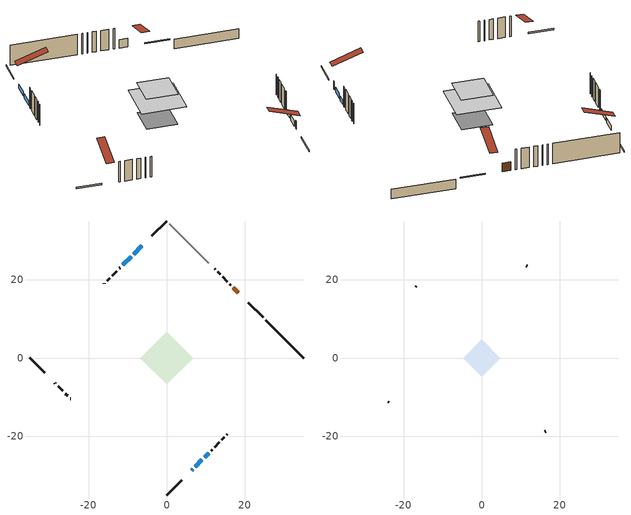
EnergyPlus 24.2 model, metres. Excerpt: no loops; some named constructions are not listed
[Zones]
conditioned space
 floor outside (Floor1 construction): -1.27,0 0,1.27 1.27,0 0,-1.27 z0.31
 floor adiabatic (AdiabaticFloorConstruction): -6.74,0 0,6.74 6.74,0 0,-6.74 z2.75
 floor foundation (Slab1 construction): -4.69,0 0,4.69 4.69,0 0,-4.69 z-1.98
 wall outside (RimJoist1 construction): 0,-35.02 3.8,-31.22 / -35.02,0 -31.22,-3.8 / 0,35.02 -3.8,31.22 / 24.66,10.36 20.86,14.15 z0.31:0.61
 wall outside (AdiabaticWallConstruction 1): 18.32,16.7 17.02,18 z0.31:2.34
 wall outside (AdiabaticWallConstruction): 6.34,-28.68 6.59,-28.42 z0.31:2.29; 7.25,-27.77 8.99,-26.02 z0.31:1.55; -6.34,28.67 -8.46,26.55 / 9.65,-25.37 10.71,-24.31 / -9.12,25.9 -11.24,23.78 z0.31:1.33
 wall outside (Wall1 construction): 11.37,-23.65 11.6,-23.41 / -28.67,-6.34 -28.44,-6.58 / -11.9,23.12 -12.13,22.88 / 16.36,18.65 16.13,18.89 z0.31:5.19
 wall outside (Wall2 construction): 12.26,-22.75 13.44,-21.57 / -27.78,-7.24 -26.6,-8.42 / -12.79,22.22 -13.97,21.04 / 15.47,19.55 14.29,20.73 z0.31:5.19
 wall outside (Wall3 construction): 14.1,-20.91 14.73,-20.29 / -25.94,-9.08 -25.31,-9.7 / -14.63,20.38 -15.26,19.76 / 13.63,21.39 13,22.01 z0.31:5.19
 wall outside (Wall4 construction): 15.38,-19.63 15.49,-19.52 / -24.66,-10.36 -24.55,-10.47 / -15.91,19.1 -16.02,18.99 / 12.35,22.67 12.24,22.78 z0.31:5.19
 wall foundation (FoundationWall1 construction): 35.02,0 25.32,9.7 z-1.98:0.31
 wall adiabatic (Wall6 construction): 10.75,24.27 0.66,34.36 z0.31:5.19
 window (WindowConstruction 4): 6.34,-28.67 6.59,-28.42 z0.31:2.29
 window (WindowConstruction): 7.25,-27.77 8.99,-26.02 z0.31:1.55
 window (WindowConstruction 1): -6.34,28.67 -8.46,26.55 z0.31:1.32
 window (WindowConstruction 2): 9.65,-25.37 10.71,-24.31 z0.31:1.32
 window (WindowConstruction 3): -9.12,25.9 -11.24,23.78 z0.31:1.32
 door (Door): 18.32,16.7 17.02,18 z0.31:2.34
 ceiling adiabatic (AdiabaticFloorConstruction): 0,-6.74 6.74,0 0,6.74 -6.74,0 z2.75
attic - vented
 floor to conditioned space (Floor2 construction Reversed): -4.79,0 0,4.79 4.79,0 0,-4.79 z5.19
 wall outside (Wall5 construction): 16.15,-18.87 16.33,-18.69 / -23.89,-11.12 -23.71,-11.3 / -16.68,18.34 -16.86,18.16 / 11.58,23.43 11.4,23.61 z0.31:5.19
 roof outside (Roof1 construction): 5.69,-29.33,5.19 1.02,-24.67,7.39 -0.21,-25.9,7.39 4.46,-30.56,5.19; -29.33,-5.69,5.19 -24.67,-1.02,7.39 -25.9,0.21,7.39 -30.56,-4.46,5.19; -5.69,29.33,5.19 -1.02,24.67,7.39 0.21,25.9,7.39 -4.46,30.56,5.19; 18.98,16.04,5.19 14.31,11.38,7.39 15.54,10.15,7.39 20.21,14.81,5.19
[Material] Roughness=Rough; Thermal Absorptance=0.9
Name | Thickness {m} | Conductivity {W/m-K} | Density {kg/m3} | Specific Heat {J/kg-K} | Solar Absorptance | Visible Absorptance
ceiling loosefill ins | 0.169333 | 0.0480833 | 16.02 | 1046.75 | 0.7 | 0.7
ceiling stud and cavity | 0.1397 | 0.172847 | 65.682 | 1177.47 | 0.7 | 0.7
gypsum board | 0.0127 | 0.160291 | 801 | 837.4 | 0.6 | 0.6
[Construction]
Floor2 construction: ceiling loosefill ins, ceiling stud and cavity, gypsum board
[EnergyManagementSystem:OutputVariable] Type of Data in Variable=Summed; Update Frequency=ZoneTimestep; Units=J
Name | EMS Variable | EMS Program or Subroutine
Energy Management System Output Variable 12 | loads_htg_windows_solar | component_loads_program
Energy Management System Output Variable 13 | loads_htg_skylights_conduction | component_loads_program
Energy Management System Output Variable 14 | loads_htg_skylights_solar | component_loads_program
Energy Management System Output Variable 15 | loads_htg_floors | component_loads_program
Energy Management System Output Variable 16 | loads_htg_slabs | component_loads_program
Energy Management System Output Variable 17 | loads_htg_internal_mass | component_loads_program
Energy Management System Output Variable 18 | loads_htg_infil | component_loads_program
Energy Management System Output Variable 19 | loads_htg_natvent | component_loads_program
Energy Management System Output Variable 20 | loads_htg_mechvent | component_loads_program
Energy Management System Output Variable 21 | loads_htg_whf | component_loads_program
Energy Management System Output Variable 22 | loads_htg_ducts | component_loads_program
Energy Management System Output Variable 23 | loads_htg_intgains | component_loads_program
Energy Management System Output Variable 24 | loads_htg_lighting | component_loads_program
Energy Management System Output Variable 25 | loads_clg_roofs | component_loads_program
Energy Management System Output Variable 26 | loads_clg_ceilings | component_loads_program
Energy Management System Output Variable 27 | loads_clg_walls | component_loads_program
Energy Management System Output Variable 28 | loads_clg_rim_joists | component_loads_program
Energy Management System Output Variable 29 | loads_clg_foundation_walls | component_loads_program
Energy Management System Output Variable 30 | loads_clg_doors | component_loads_program
Energy Management System Output Variable 31 | loads_clg_windows_conduction | component_loads_program
Energy Management System Output Variable 32 | loads_clg_windows_solar | component_loads_program
Energy Management System Output Variable 33 | loads_clg_skylights_conduction | component_loads_program
Energy Management System Output Variable 34 | loads_clg_skylights_solar | component_loads_program
Energy Management System Output Variable 35 | loads_clg_floors | component_loads_program
Energy Management System Output Variable 36 | loads_clg_slabs | component_loads_program
Energy Management System Output Variable 37 | loads_clg_internal_mass | component_loads_program
Energy Management System Output Variable 38 | loads_clg_infil | component_loads_program
Energy Management System Output Variable 39 | loads_clg_natvent | component_loads_program
Energy Management System Output Variable 40 | loads_clg_mechvent | component_loads_program
Energy Management System Output Variable 41 | loads_clg_whf | component_loads_program
Energy Management System Output Variable 42 | loads_clg_ducts | component_loads_program
Energy Management System Output Variable 43 | loads_clg_intgains | component_loads_program
Energy Management System Output Variable 44 | loads_clg_lighting | component_loads_program
Energy Management System Output Variable 45 | loads_htg_tot | total_loads_program
Energy Management System Output Variable 46 | loads_clg_tot | total_loads_program
[Schedule:Day:Interval]
interior lighting schedule day 3: No, 01:00, 0.0845455, 04:00, 0.0704545, 05:00, 0.0775, 06:00, 0.126818, 07:00, 0.211364, 08:00, 0.267727, 10:00, 0.288864, 11:00, 0.274773, 12:00, 0.260682, 13:00, 0.253636, 14:00, 0.246591, 15:00, 0.260682, 16:00, 0.288864, 17:00, 0.352273, 18:00, 0.457955, 19:00, 0.605909, 20:00, 0.746818, 21:00, 0.775, 22:00, 0.556591, 23:00, 0.281818, 24:00, 0.126818
interior lighting schedule day 4: No, 01:00, 0.0763636, 04:00, 0.0636364, 05:00, 0.07, 06:00, 0.114545, 07:00, 0.190909, 08:00, 0.241818, 10:00, 0.260909, 11:00, 0.248182, 12:00, 0.235455, 13:00, 0.229091, 14:00, 0.222727, 15:00, 0.235455, 16:00, 0.260909, 17:00, 0.318182, 18:00, 0.413636, 19:00, 0.547273, 20:00, 0.674545, 21:00, 0.7, 22:00, 0.502727, 23:00, 0.254545, 24:00, 0.114545
interior lighting schedule day 5: No, 01:00, 0.0727273, 04:00, 0.0606061, 05:00, 0.0666667, 06:00, 0.109091, 07:00, 0.181818, 08:00, 0.230303, 10:00, 0.248485, 11:00, 0.236364, 12:00, 0.224242, 13:00, 0.218182, 14:00, 0.212121, 15:00, 0.224242, 16:00, 0.248485, 17:00, 0.30303, 18:00, 0.393939, 19:00, 0.521212, 20:00, 0.642424, 21:00, 0.666667, 22:00, 0.478788, 23:00, 0.242424, 24:00, 0.109091
interior lighting schedule day 6: No, 01:00, 0.0745455, 04:00, 0.0621212, 05:00, 0.0683333, 06:00, 0.111818, 07:00, 0.186364, 08:00, 0.236061, 10:00, 0.254697, 11:00, 0.242273, 12:00, 0.229848, 13:00, 0.223636, 14:00, 0.217424, 15:00, 0.229848, 16:00, 0.254697, 17:00, 0.310606, 18:00, 0.403788, 19:00, 0.534242, 20:00, 0.658485, 21:00, 0.683333, 22:00, 0.490758, 23:00, 0.248485, 24:00, 0.111818
interior lighting schedule day 7: No, 01:00, 0.08, 04:00, 0.0666667, 05:00, 0.0733333, 06:00, 0.12, 07:00, 0.2, 08:00, 0.253333, 10:00, 0.273333, 11:00, 0.26, 12:00, 0.246667, 13:00, 0.24, 14:00, 0.233333, 15:00, 0.246667, 16:00, 0.273333, 17:00, 0.333333, 18:00, 0.433333, 19:00, 0.573333, 20:00, 0.706667, 21:00, 0.733333, 22:00, 0.526667, 23:00, 0.266667, 24:00, 0.12
interior lighting schedule day 8: No, 01:00, 0.0890909, 04:00, 0.0742424, 05:00, 0.0816667, 06:00, 0.133636, 07:00, 0.222727, 08:00, 0.282121, 10:00, 0.304394, 11:00, 0.289545, 12:00, 0.274697, 13:00, 0.267273, 14:00, 0.259848, 15:00, 0.274697, 16:00, 0.304394, 17:00, 0.371212, 18:00, 0.482576, 19:00, 0.638485, 20:00, 0.78697, 21:00, 0.816667, 22:00, 0.586515, 23:00, 0.29697, 24:00, 0.133636
interior lighting schedule day 9: No, 01:00, 0.0972727, 04:00, 0.0810606, 05:00, 0.0891667, 06:00, 0.145909, 07:00, 0.243182, 08:00, 0.30803, 10:00, 0.332348, 11:00, 0.316136, 12:00, 0.299924, 13:00, 0.291818, 14:00, 0.283712, 15:00, 0.299924, 16:00, 0.332348, 17:00, 0.405303, 18:00, 0.526894, 19:00, 0.697121, 20:00, 0.859242, 21:00, 0.891667, 22:00, 0.640379, 23:00, 0.324242, 24:00, 0.145909
interior lighting schedule day 10: No, 01:00, 0.105455, 04:00, 0.0878788, 05:00, 0.0966667, 06:00, 0.158182, 07:00, 0.263636, 08:00, 0.333939, 10:00, 0.360303, 11:00, 0.342727, 12:00, 0.325152, 13:00, 0.316364, 14:00, 0.307576, 15:00, 0.325152, 16:00, 0.360303, 17:00, 0.439394, 18:00, 0.571212, 19:00, 0.755758, 20:00, 0.931515, 21:00, 0.966667, 22:00, 0.694242, 23:00, 0.351515, 24:00, 0.158182
interior lighting schedule day 11: No, 01:00, 0.109091, 04:00, 0.0909091, 05:00, 0.1, 06:00, 0.163636, 07:00, 0.272727, 08:00, 0.345455, 10:00, 0.372727, 11:00, 0.354545, 12:00, 0.336364, 13:00, 0.327273, 14:00, 0.318182, 15:00, 0.336364, 16:00, 0.372727, 17:00, 0.454545, 18:00, 0.590909, 19:00, 0.781818, 20:00, 0.963636, 21:00, 1, 22:00, 0.718182, 23:00, 0.363636, 24:00, 0.163636
occupants schedule day: No, 05:00, 0.426829, 06:00, 0.719512, 07:00, 1, 08:00, 0.670732, 09:00, 0.329268, 14:00, 0.170732, 15:00, 0.231707, 16:00, 0.329268, 17:00, 0.5, 18:00, 0.670732, 19:00, 0.829268, 21:00, 1, 22:00, 0.853659, 23:00, 0.646341, 24:00, 0.426829
occupants schedule default day; clothes dryer schedule default day; cooking range schedule default day; misc plug loads schedule default day; general water use schedule default day; clothes dryer exhaust 0 schedule default day; cooling season schedule day; cooling season schedule day 2; cooling season schedule default day; exterior lighting schedule default day; natural vent schedule default day: No, 24:00, 0
clothes dryer schedule day; clothes dryer exhaust 0 schedule day: No, 01:00, 0.123457, 02:00, 0.0740741, 03:00, 0.0493827, 04:00, 0.0246914, 05:00, 0.0493827, 06:00, 0.0740741, 07:00, 0.197531, 08:00, 0.395062, 09:00, 0.592593, 10:00, 0.839506, 11:00, 0.962963, 12:00, 1, 13:00, 0.91358, 14:00, 0.82716, 15:00, 0.716049, 16:00, 0.753086, 17:00, 0.679012, 18:00, 0.666667, 20:00, 0.62963, 21:00, 0.641975, 22:00, 0.666667, 23:00, 0.54321, 24:00, 0.296296
cooking range schedule day: No, 05:00, 0.0597015, 06:00, 0.11194, 07:00, 0.171642, 08:00, 0.291045, 11:00, 0.343284, 12:00, 0.402985, 13:00, 0.462687, 14:00, 0.343284, 15:00, 0.291045, 16:00, 0.402985, 17:00, 0.567164, 18:00, 1, 19:00, 0.850746, 20:00, 0.432836, 21:00, 0.291045, 22:00, 0.231343, 23:00, 0.171642, 24:00, 0.11194
misc plug loads schedule day: No, 06:00, 0.705882, 07:00, 0.745098, 08:00, 0.803922, 15:00, 0.823529, 16:00, 0.862745, 17:00, 0.921569, 18:00, 0.980392, 19:00, 1, 20:00, 0.980392, 21:00, 0.941176, 22:00, 0.862745, 23:00, 0.784314, 24:00, 0.72549
general water use schedule day: No, 01:00, 0.315068, 03:00, 0.287671, 04:00, 0.342466, 05:00, 0.369863, 06:00, 0.520548, 07:00, 0.60274, 08:00, 0.534247, 10:00, 0.506849, 11:00, 0.465753, 14:00, 0.479452, 15:00, 0.534247, 16:00, 0.589041, 17:00, 0.69863, 18:00, 0.876712, 19:00, 0.890411, 20:00, 0.986301, 21:00, 1, 22:00, 0.863014, 23:00, 0.616438, 24:00, 0.465753
cooling season schedule day 1: No, 24:00, 1
exterior lighting schedule day: No, 01:00, 0.566667, 03:00, 0.524167, 05:00, 0.495833, 06:00, 0.5525, 07:00, 0.623333, 08:00, 0.580833, 09:00, 0.439167, 10:00, 0.354167, 12:00, 0.34, 13:00, 0.354167, 14:00, 0.396667, 15:00, 0.425, 16:00, 0.495833, 17:00, 0.623333, 18:00, 0.793333, 19:00, 0.906667, 20:00, 0.963333, 21:00, 0.991667, 22:00, 0.920833, 23:00, 0.793333, 24:00, 0.665833
exterior lighting schedule day 1: No, 01:00, 0.528571, 03:00, 0.488929, 05:00, 0.4625, 06:00, 0.515357, 07:00, 0.581429, 08:00, 0.541786, 09:00, 0.409643, 10:00, 0.330357, 12:00, 0.317143, 13:00, 0.330357, 14:00, 0.37, 15:00, 0.396429, 16:00, 0.4625, 17:00, 0.581429, 18:00, 0.74, 19:00, 0.845714, 20:00, 0.898571, 21:00, 0.925, 22:00, 0.858929, 23:00, 0.74, 24:00, 0.621071
exterior lighting schedule day 10: No, 01:00, 0.552381, 03:00, 0.510952, 05:00, 0.483333, 06:00, 0.538571, 07:00, 0.607619, 08:00, 0.56619, 09:00, 0.428095, 10:00, 0.345238, 12:00, 0.331429, 13:00, 0.345238, 14:00, 0.386667, 15:00, 0.414286, 16:00, 0.483333, 17:00, 0.607619, 18:00, 0.773333, 19:00, 0.88381, 20:00, 0.939048, 21:00, 0.966667, 22:00, 0.897619, 23:00, 0.773333, 24:00, 0.649048
exterior lighting schedule day 11: No, 01:00, 0.571429, 03:00, 0.528571, 05:00, 0.5, 06:00, 0.557143, 07:00, 0.628571, 08:00, 0.585714, 09:00, 0.442857, 10:00, 0.357143, 12:00, 0.342857, 13:00, 0.357143, 14:00, 0.4, 15:00, 0.428571, 16:00, 0.5, 17:00, 0.628571, 18:00, 0.8, 19:00, 0.914286, 20:00, 0.971429, 21:00, 1, 22:00, 0.928571, 23:00, 0.8, 24:00, 0.671429
exterior lighting schedule day 2: No, 01:00, 0.485714, 03:00, 0.449286, 05:00, 0.425, 06:00, 0.473571, 07:00, 0.534286, 08:00, 0.497857, 09:00, 0.376429, 10:00, 0.303571, 12:00, 0.291429, 13:00, 0.303571, 14:00, 0.34, 15:00, 0.364286, 16:00, 0.425, 17:00, 0.534286, 18:00, 0.68, 19:00, 0.777143, 20:00, 0.825714, 21:00, 0.85, 22:00, 0.789286, 23:00, 0.68, 24:00, 0.570714
exterior lighting schedule day 3: No, 01:00, 0.442857, 03:00, 0.409643, 05:00, 0.3875, 06:00, 0.431786, 07:00, 0.487143, 08:00, 0.453929, 09:00, 0.343214, 10:00, 0.276786, 12:00, 0.265714, 13:00, 0.276786, 14:00, 0.31, 15:00, 0.332143, 16:00, 0.3875, 17:00, 0.487143, 18:00, 0.62, 19:00, 0.708571, 20:00, 0.752857, 21:00, 0.775, 22:00, 0.719643, 23:00, 0.62, 24:00, 0.520357
exterior lighting schedule day 4: No, 01:00, 0.4, 03:00, 0.37, 05:00, 0.35, 06:00, 0.39, 07:00, 0.44, 08:00, 0.41, 09:00, 0.31, 10:00, 0.25, 12:00, 0.24, 13:00, 0.25, 14:00, 0.28, 15:00, 0.3, 16:00, 0.35, 17:00, 0.44, 18:00, 0.56, 19:00, 0.64, 20:00, 0.68, 21:00, 0.7, 22:00, 0.65, 23:00, 0.56, 24:00, 0.47
exterior lighting schedule day 5: No, 01:00, 0.380952, 03:00, 0.352381, 05:00, 0.333333, 06:00, 0.371429, 07:00, 0.419048, 08:00, 0.390476, 09:00, 0.295238, 10:00, 0.238095, 12:00, 0.228571, 13:00, 0.238095, 14:00, 0.266667, 15:00, 0.285714, 16:00, 0.333333, 17:00, 0.419048, 18:00, 0.533333, 19:00, 0.609524, 20:00, 0.647619, 21:00, 0.666667, 22:00, 0.619048, 23:00, 0.533333, 24:00, 0.447619
exterior lighting schedule day 6: No, 01:00, 0.390476, 03:00, 0.36119, 05:00, 0.341667, 06:00, 0.380714, 07:00, 0.429524, 08:00, 0.400238, 09:00, 0.302619, 10:00, 0.244048, 12:00, 0.234286, 13:00, 0.244048, 14:00, 0.273333, 15:00, 0.292857, 16:00, 0.341667, 17:00, 0.429524, 18:00, 0.546667, 19:00, 0.624762, 20:00, 0.66381, 21:00, 0.683333, 22:00, 0.634524, 23:00, 0.546667, 24:00, 0.45881
exterior lighting schedule day 7: No, 01:00, 0.419048, 03:00, 0.387619, 05:00, 0.366667, 06:00, 0.408571, 07:00, 0.460952, 08:00, 0.429524, 09:00, 0.324762, 10:00, 0.261905, 12:00, 0.251429, 13:00, 0.261905, 14:00, 0.293333, 15:00, 0.314286, 16:00, 0.366667, 17:00, 0.460952, 18:00, 0.586667, 19:00, 0.670476, 20:00, 0.712381, 21:00, 0.733333, 22:00, 0.680952, 23:00, 0.586667, 24:00, 0.492381
exterior lighting schedule day 8: No, 01:00, 0.466667, 03:00, 0.431667, 05:00, 0.408333, 06:00, 0.455, 07:00, 0.513333, 08:00, 0.478333, 09:00, 0.361667, 10:00, 0.291667, 12:00, 0.28, 13:00, 0.291667, 14:00, 0.326667, 15:00, 0.35, 16:00, 0.408333, 17:00, 0.513333, 18:00, 0.653333, 19:00, 0.746667, 20:00, 0.793333, 21:00, 0.816667, 22:00, 0.758333, 23:00, 0.653333, 24:00, 0.548333
exterior lighting schedule day 9: No, 01:00, 0.509524, 03:00, 0.47131, 05:00, 0.445833, 06:00, 0.496786, 07:00, 0.560476, 08:00, 0.522262, 09:00, 0.394881, 10:00, 0.318452, 12:00, 0.305714, 13:00, 0.318452, 14:00, 0.356667, 15:00, 0.382143, 16:00, 0.445833, 17:00, 0.560476, 18:00, 0.713333, 19:00, 0.815238, 20:00, 0.86619, 21:00, 0.891667, 22:00, 0.827976, 23:00, 0.713333, 24:00, 0.59869
[Schedule:Week:Daily]
clothes dryer exhaust 0 schedule Week Rule - Jan1-Dec31: clothes dryer exhaust 0 schedule day, clothes dryer exhaust 0 schedule day, clothes dryer exhaust 0 schedule day, clothes dryer exhaust 0 schedule day, clothes dryer exhaust 0 schedule day, clothes dryer exhaust 0 schedule day, clothes dryer exhaust 0 schedule day, clothes dryer exhaust 0 schedule default day, clothes dryer exhaust 0 schedule default day, clothes dryer exhaust 0 schedule default day, clothes dryer exhaust 0 schedule default day, clothes dryer exhaust 0 schedule default day
cooling season schedule Week Rule - Jan1-May26: cooling season schedule day, cooling season schedule day, cooling season schedule day, cooling season schedule day, cooling season schedule day, cooling season schedule day, cooling season schedule day, cooling season schedule default day, cooling season schedule default day, cooling season schedule default day, cooling season schedule default day, cooling season schedule default day
cooling season schedule Week Rule - May27-Jun2: cooling season schedule day, cooling season schedule day, cooling season schedule day, cooling season schedule day, cooling season schedule day, cooling season schedule day 1, cooling season schedule day 1, cooling season schedule default day, cooling season schedule default day, cooling season schedule default day, cooling season schedule default day, cooling season schedule default day
cooling season schedule Week Rule - Jun3-Aug25: cooling season schedule day 1, cooling season schedule day 1, cooling season schedule day 1, cooling season schedule day 1, cooling season schedule day 1, cooling season schedule day 1, cooling season schedule day 1, cooling season schedule default day, cooling season schedule default day, cooling season schedule default day, cooling season schedule default day, cooling season schedule default day
cooling season schedule Week Rule - Aug26-Sep1: cooling season schedule day 1, cooling season schedule day 1, cooling season schedule day 1, cooling season schedule day 1, cooling season schedule day 1, cooling season schedule day 1, cooling season schedule day 2, cooling season schedule default day, cooling season schedule default day, cooling season schedule default day, cooling season schedule default day, cooling season schedule default day
cooling season schedule Week Rule - Sep2-Dec31: cooling season schedule day 2, cooling season schedule day 2, cooling season schedule day 2, cooling season schedule day 2, cooling season schedule day 2, cooling season schedule day 2, cooling season schedule day 2, cooling season schedule default day, cooling season schedule default day, cooling season schedule default day, cooling season schedule default day, cooling season schedule default day
natural vent schedule Week Rule - Jan1-Dec31: natural vent schedule default day, natural vent schedule default day, natural vent schedule default day, natural vent schedule default day, natural vent schedule default day, natural vent schedule default day, natural vent schedule default day, natural vent schedule default day, natural vent schedule default day, natural vent schedule default day, natural vent schedule default day, natural vent schedule default day
[Schedule:Year]
clothes dryer exhaust 0 schedule: clothes dryer exhaust 0 schedule Week Rule - Jan1-Dec31, 1, 1, 12, 31
cooling season schedule: cooling season schedule Week Rule - Jan1-May26, 1, 1, 5, 26, cooling season schedule Week Rule - May27-Jun2, 5, 27, 6, 2, cooling season schedule Week Rule - Jun3-Aug25, 6, 3, 8, 25, cooling season schedule Week Rule - Aug26-Sep1, 8, 26, 9, 1, cooling season schedule Week Rule - Sep2-Dec31, 9, 2, 12, 31
natural vent schedule: natural vent schedule Week Rule - Jan1-Dec31, 1, 1, 12, 31
